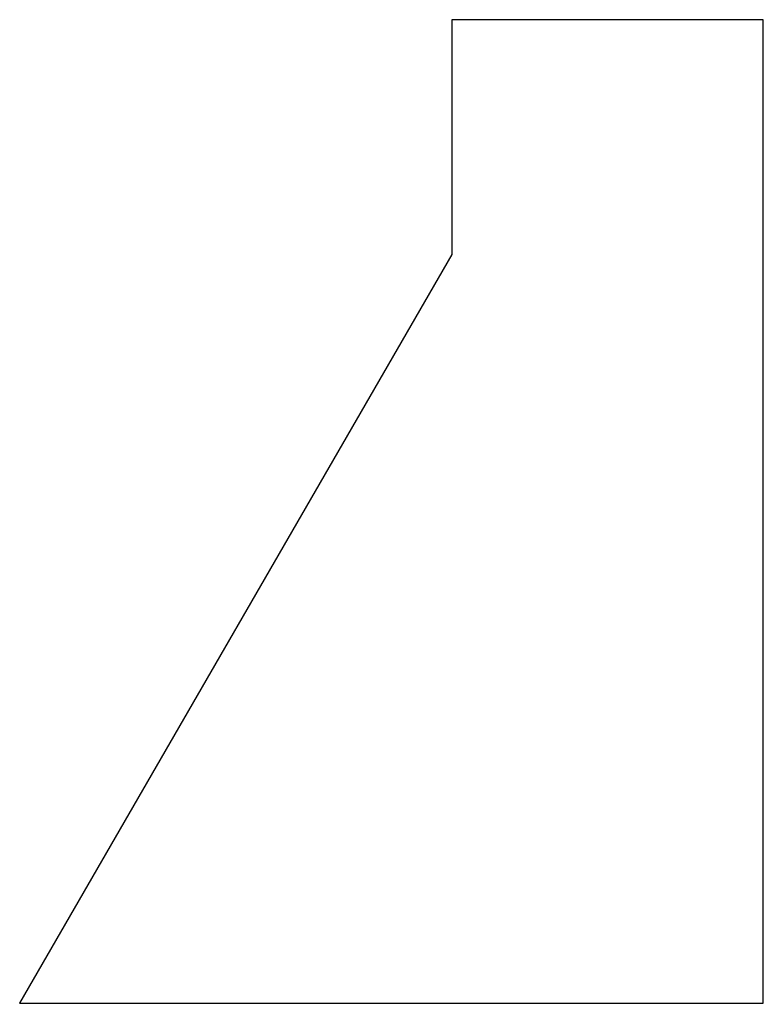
# Model space of a CAD drawing. Extents: x 4.5 to 14, y -11.6 to 1.
import ezdxf

# ---------------------------------------------------------------- set-up
doc = ezdxf.new("R2010")
doc.units = 0
doc.layers.add('MODELSKETCH_VISIBLE', color=7, linetype='CONTINUOUS')

msp = doc.modelspace()

# ---------------------------------------------------------------- linework, layer by layer
at = {"layer": 'MODELSKETCH_VISIBLE'}
for p, q in [((10.012, 1), (10.012, -2.01)), ((14, 1), (10.012, 1)), ((14, -11.6), (14, 1)), ((10.012, -2.01), (4.475, -11.6)), ((4.475, -11.6), (14, -11.6))]:
    msp.add_line(p, q, dxfattribs=at)

doc.saveas('drawing.dxf')
